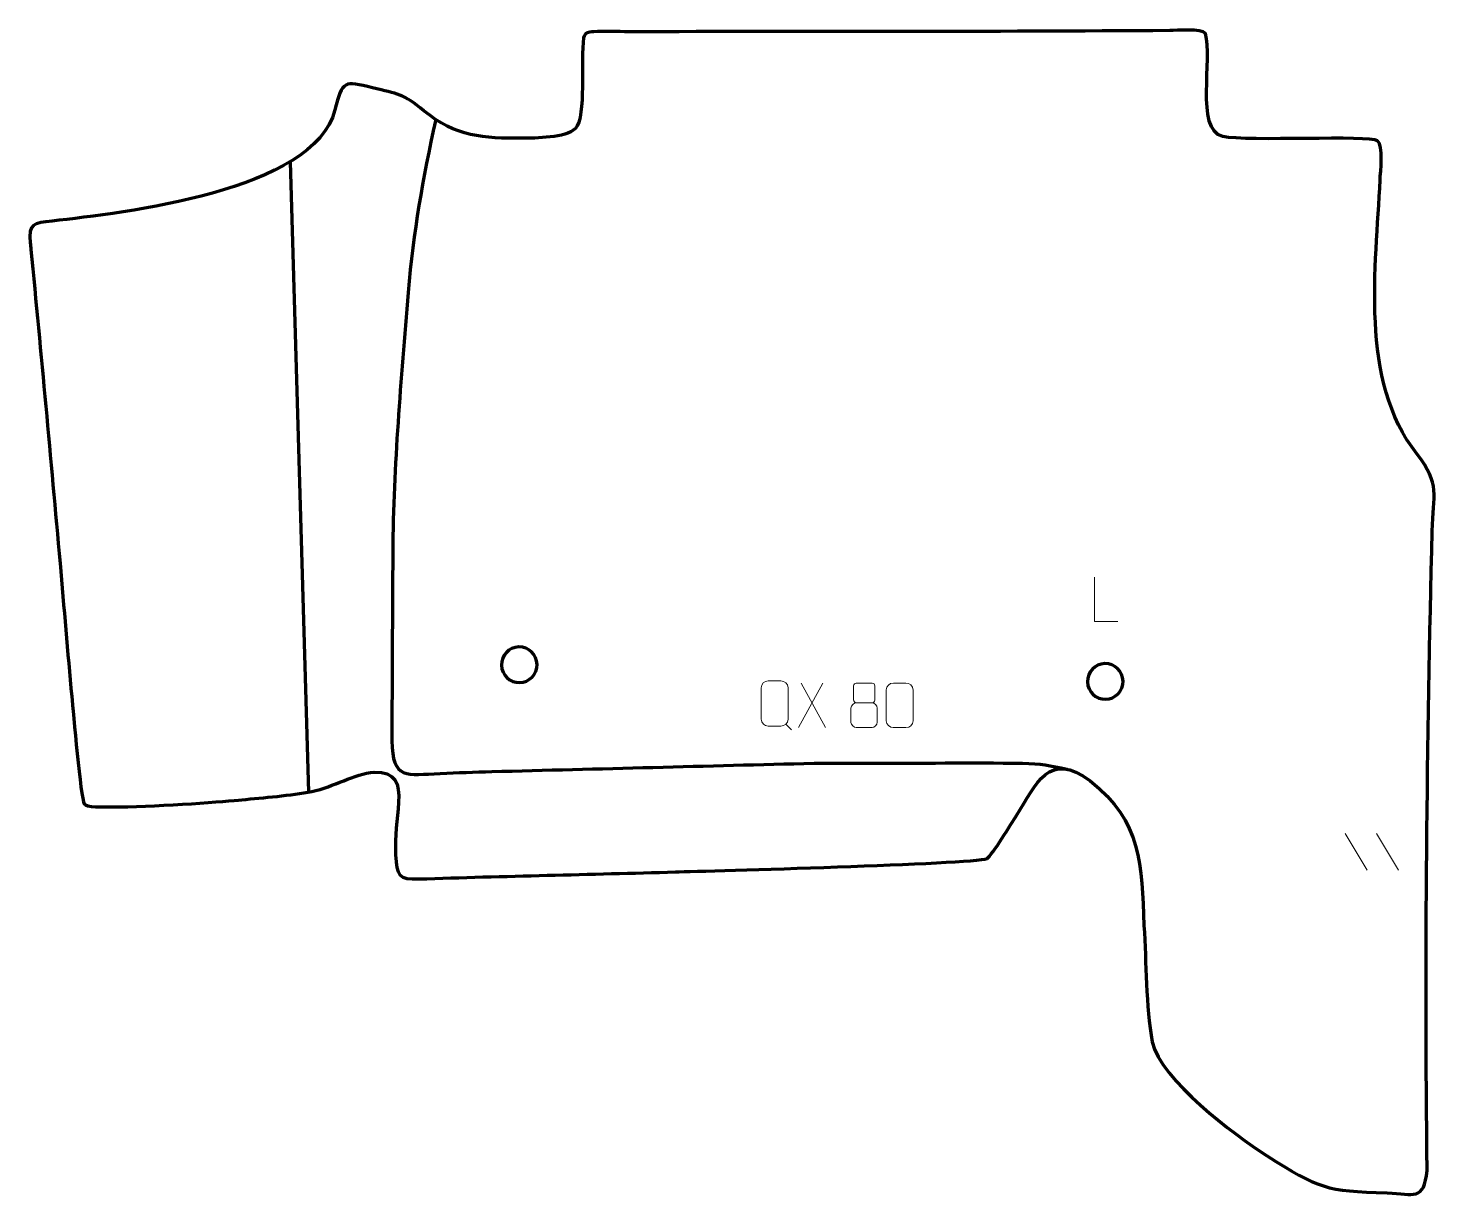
# Model space of a CAD drawing. Header units: millimetres. Extents: x -803 to -10, y 51 to 710.
import ezdxf

# ---------------------------------------------------------------- set-up
doc = ezdxf.new("R2010")
doc.units = ezdxf.units.MM
doc.header["$MEASUREMENT"] = 0
doc.layers.add('layer 2', color=7, linetype='Continuous')
doc.layers.add('layer 3', color=7, linetype='Continuous')

msp = doc.modelspace()

# ---------------------------------------------------------------- linework, layer by layer
at = {"layer": 'layer 2', "color": 142, "lineweight": 158}
msp.add_open_spline([(-574.3128, 659.1658), (-581.6597, 625.3626), (-586.9358, 596.5811), (-589.7625, 561.961), (-589.7625, 561.961), (-593.8295, 512.4664), (-598.1175, 465.6576), (-598.4178, 415.8149), (-598.4178, 415.8149), (-598.6299, 380.5999), (-598.906, 345.3877), (-598.8986, 310.1716), (-598.8986, 310.1716), (-598.8652, 288.1755), (-590.6577, 290.992), (-571.7472, 291.8535), (-571.7472, 291.8535), (-562.1044, 292.2929), (-552.4284, 292.5914), (-542.779, 292.8776), (-542.779, 292.8776), (-482.4554, 294.4273), (-422.1344, 296.0785), (-361.8096, 297.588), (-361.8096, 297.588), (-351.801, 297.5793), (-341.7925, 297.5706), (-331.784, 297.5619), (-331.784, 297.5619), (-302.8583, 297.537), (-273.5191, 297.9598), (-244.6592, 297.5484), (-244.6592, 297.5484), (-234.5242, 297.4039), (-229.2845, 296.2638), (-219.5538, 294.1663)], degree=3, knots=[0, 0, 0, 0, 0.1, 0.1, 0.1, 0.1, 0.2, 0.2, 0.2, 0.2, 0.3, 0.3, 0.3, 0.3, 0.4, 0.4, 0.4, 0.4, 0.5, 0.5, 0.5, 0.5, 0.6, 0.6, 0.6, 0.6, 0.7, 0.7, 0.7, 0.7, 0.8, 0.8, 0.8, 0.8, 1, 1, 1, 1], dxfattribs=at)
msp.add_open_spline([(-656.0443, 635.4735), (-656.0443, 635.4735), (-645.711, 281.377), (-645.711, 281.377)], degree=3, dxfattribs=at)
at = {"layer": 'layer 2', "color": 250, "lineweight": 9}
for points, knots in [([(-191.248, 377.1999), (-191.248, 377.1999), (-204.1971, 377.1999), (-204.1971, 377.1999), (-204.1971, 377.1999), (-204.1971, 377.1999), (-204.1971, 402.1535), (-204.1971, 402.1535)], [0, 0, 0, 0, 0.33333333, 0.33333333, 0.33333333, 0.33333333, 1, 1, 1, 1]), ([(-387.5383, 343.8066), (-385.1705, 343.8066), (-382.8025, 343.8066), (-380.4345, 343.8066), (-380.4345, 343.8066), (-378.4527, 343.8428), (-376.4254, 342.3243), (-376.3983, 339.8427), (-376.3983, 339.8427), (-376.3986, 333.9921), (-376.3986, 328.1412), (-376.3983, 322.2898), (-376.3983, 322.2898), (-376.5405, 319.9245), (-378.248, 318.4182), (-380.4345, 318.4072), (-380.4345, 318.4072), (-382.8085, 318.4077), (-385.1823, 318.4077), (-387.5558, 318.4072), (-387.5558, 318.4072), (-389.5157, 318.3), (-391.5235, 320.2185), (-391.512, 322.2722), (-391.512, 322.2722), (-391.5117, 328.1462), (-391.5117, 334.02), (-391.512, 339.8934), (-391.512, 339.8934), (-391.5077, 342.07), (-389.7295, 343.8203), (-387.5383, 343.8066)], [0, 0, 0, 0, 0.11111111, 0.11111111, 0.11111111, 0.11111111, 0.22222222, 0.22222222, 0.22222222, 0.22222222, 0.33333333, 0.33333333, 0.33333333, 0.33333333, 0.44444444, 0.44444444, 0.44444444, 0.44444444, 0.55555556, 0.55555556, 0.55555556, 0.55555556, 0.66666667, 0.66666667, 0.66666667, 0.66666667, 0.77777778, 0.77777778, 0.77777778, 0.77777778, 1, 1, 1, 1]), ([(-339.6358, 341.0926), (-339.6358, 338.8796), (-339.6358, 335.1973), (-339.6358, 332.984), (-339.6358, 332.984), (-339.6208, 332.4766), (-338.8134, 331.5452), (-338.1133, 331.5464), (-338.1133, 331.5464), (-335.1434, 331.5466), (-332.1732, 331.4617), (-329.2028, 331.4614), (-329.2028, 331.4614), (-328.4057, 331.4656), (-327.685, 332.2559), (-327.6876, 332.9766), (-327.6876, 332.9766), (-327.6879, 335.1926), (-327.6879, 338.8773), (-327.6876, 341.0926), (-327.6876, 341.0926), (-327.7061, 341.8034), (-328.3175, 342.5638), (-329.1514, 342.5564), (-329.1514, 342.5564), (-332.1685, 342.5561), (-335.1854, 342.5561), (-338.202, 342.5564), (-338.202, 342.5564), (-338.8284, 342.564), (-339.6525, 341.853), (-339.6358, 341.0926)], [0, 0, 0, 0, 0.11111111, 0.11111111, 0.11111111, 0.11111111, 0.22222222, 0.22222222, 0.22222222, 0.22222222, 0.33333333, 0.33333333, 0.33333333, 0.33333333, 0.44444444, 0.44444444, 0.44444444, 0.44444444, 0.55555556, 0.55555556, 0.55555556, 0.55555556, 0.66666667, 0.66666667, 0.66666667, 0.66666667, 0.77777778, 0.77777778, 0.77777778, 0.77777778, 1, 1, 1, 1]), ([(-317.2631, 342.581), (-314.897, 342.581), (-312.5305, 342.581), (-310.164, 342.581), (-310.164, 342.581), (-308.1835, 342.6166), (-306.1575, 341.1223), (-306.1304, 338.6802), (-306.1304, 338.6802), (-306.1308, 332.9228), (-306.1308, 327.165), (-306.1304, 321.4068), (-306.1304, 321.4068), (-306.2725, 319.0792), (-307.9789, 317.5969), (-310.164, 317.5861), (-310.164, 317.5861), (-312.5364, 317.5865), (-314.9088, 317.5865), (-317.2808, 317.5861), (-317.2808, 317.5861), (-319.2393, 317.4805), (-321.2457, 319.3684), (-321.2343, 321.3894), (-321.2343, 321.3894), (-321.2339, 327.17), (-321.2339, 332.9503), (-321.2343, 338.7301), (-321.2343, 338.7301), (-321.23, 340.8721), (-319.4529, 342.5946), (-317.2631, 342.581)], [0, 0, 0, 0, 0.11111111, 0.11111111, 0.11111111, 0.11111111, 0.22222222, 0.22222222, 0.22222222, 0.22222222, 0.33333333, 0.33333333, 0.33333333, 0.33333333, 0.44444444, 0.44444444, 0.44444444, 0.44444444, 0.55555556, 0.55555556, 0.55555556, 0.55555556, 0.66666667, 0.66666667, 0.66666667, 0.66666667, 0.77777778, 0.77777778, 0.77777778, 0.77777778, 1, 1, 1, 1]), ([(-341.0946, 328.5744), (-341.0946, 325.4036), (-341.0946, 323.7015), (-341.0946, 320.5301), (-341.0946, 320.5301), (-341.1031, 319.3082), (-339.4052, 317.6155), (-338.1526, 317.607), (-338.1526, 317.607), (-335.1695, 317.6073), (-332.1862, 317.6073), (-329.2028, 317.607), (-329.2028, 317.607), (-327.8795, 317.6187), (-326.2591, 319.2403), (-326.2702, 320.5395), (-326.2702, 320.5395), (-326.2705, 323.7077), (-326.2705, 325.4065), (-326.2702, 328.5744), (-326.2702, 328.5744), (-326.3399, 329.9548), (-327.9177, 331.5334), (-329.2231, 331.5273), (-329.2231, 331.5273), (-332.1997, 331.527), (-335.1763, 331.527), (-338.1526, 331.5273), (-338.1526, 331.5273), (-339.2321, 331.5337), (-341.0784, 329.9548), (-341.0946, 328.5744)], [0, 0, 0, 0, 0.11111111, 0.11111111, 0.11111111, 0.11111111, 0.22222222, 0.22222222, 0.22222222, 0.22222222, 0.33333333, 0.33333333, 0.33333333, 0.33333333, 0.44444444, 0.44444444, 0.44444444, 0.44444444, 0.55555556, 0.55555556, 0.55555556, 0.55555556, 0.66666667, 0.66666667, 0.66666667, 0.66666667, 0.77777778, 0.77777778, 0.77777778, 0.77777778, 1, 1, 1, 1])]:
    msp.add_open_spline(points, degree=3, knots=knots, dxfattribs=at)
at = {"layer": 'layer 2', "color": 142, "lineweight": 200}
for points in [[(-527.1586, 342.8616), (-532.6801, 342.7389), (-537.2556, 347.1156), (-537.3783, 352.637), (-537.3783, 352.637), (-537.5009, 358.1585), (-533.1243, 362.734), (-527.6028, 362.8567), (-527.6028, 362.8567), (-522.0813, 362.9793), (-517.5059, 358.6027), (-517.3832, 353.0812), (-517.3832, 353.0812), (-517.2605, 347.5598), (-521.6371, 342.9843), (-527.1586, 342.8616)], [(-197.992, 333.5015), (-203.5135, 333.3788), (-208.089, 337.7555), (-208.2117, 343.2769), (-208.2117, 343.2769), (-208.3343, 348.7984), (-203.9577, 353.3739), (-198.4362, 353.4965), (-198.4362, 353.4965), (-192.9148, 353.6192), (-188.3393, 349.2426), (-188.2166, 343.7211), (-188.2166, 343.7211), (-188.0939, 338.1997), (-192.4706, 333.6241), (-197.992, 333.5015)]]:
    msp.add_open_spline(points, degree=3, knots=[0, 0, 0, 0, 0.2, 0.2, 0.2, 0.2, 0.4, 0.4, 0.4, 0.4, 0.6, 0.6, 0.6, 0.6, 1, 1, 1, 1], dxfattribs=at)
at = {"layer": 'layer 2', "color": 250, "lineweight": 9}
for points in [[(-356.8121, 342.5296), (-356.8121, 342.5296), (-370.5527, 317.6338), (-370.5527, 317.6338)], [(-369.0981, 342.5296), (-369.0981, 342.5296), (-355.3575, 317.5761), (-355.3575, 317.5761)], [(-377.6082, 319.5052), (-377.6082, 319.5052), (-374.398, 316.2983), (-374.398, 316.2983)], [(-63.5455, 258.1151), (-63.5455, 258.1151), (-51.1812, 237.5708), (-51.1812, 237.5708)], [(-45.8156, 258.1151), (-45.8156, 258.1151), (-33.4513, 237.5708), (-33.4513, 237.5708)]]:
    msp.add_open_spline(points, degree=3, dxfattribs=at)
at = {"layer": 'layer 3', "color": 242, "lineweight": 158}
msp.add_open_spline([(-495.8472, 654.0481), (-489.5611, 661.2602), (-493.1021, 692.1988), (-491.2465, 705.0925), (-491.2465, 705.0925), (-490.3802, 708.0862), (-488.7378, 708.2723), (-485.5896, 708.5284), (-485.5896, 708.5284), (-480.3976, 708.9509), (-471.6924, 708.4665), (-466.034, 708.4787), (-466.034, 708.4787), (-364.7567, 708.6947), (-263.3002, 708.3807), (-162.0465, 709.1508), (-162.0465, 709.1508), (-158.2397, 709.1798), (-144.0279, 710.4548), (-142.0094, 707.5033), (-142.0094, 707.5033), (-137.5596, 693.4097), (-147.9306, 653.899), (-132.2624, 649.6333), (-132.2624, 649.6333), (-118.246, 646.6626), (-49.7847, 650.4883), (-45.2475, 647.1947), (-45.2475, 647.1947), (-41.8294, 644.7136), (-43.6809, 629.7642), (-43.8471, 625.2125), (-43.8471, 625.2125), (-46.0703, 576.3376), (-55.6382, 512.4585), (-23.1827, 471.3132), (-23.1827, 471.3132), (-9.7791, 453.9244), (-14.0019, 448.6734), (-14.6065, 427.9607), (-14.6065, 427.9607), (-17.5366, 309.8168), (-18.8305, 187.1812), (-17.4583, 68.92), (-17.4583, 68.92), (-19.2138, 51.2043), (-24.668, 55.6197), (-39.8123, 56.1256), (-39.8123, 56.1256), (-74.7144, 57.2032), (-78.0129, 58.5379), (-107.7304, 77.1697), (-107.7304, 77.1697), (-125.8677, 89.1547), (-167.0979, 119.6167), (-171.8219, 140.978), (-171.8219, 140.978), (-175.4682, 161.3802), (-175.1429, 185.3774), (-176.4677, 206.4254), (-176.4677, 206.4254), (-177.9354, 240.2792), (-177.5875, 264.7861), (-206.7819, 287.6957), (-206.7819, 287.6957), (-229.763, 304.881), (-236.7279, 286.2252), (-248.1023, 268.2521), (-248.1023, 268.2521), (-250.7952, 264.0123), (-261.7423, 245.9328), (-264.597, 243.972), (-264.597, 243.972), (-273.3593, 240.942), (-421.663, 237.0378), (-439.5508, 236.51), (-439.5508, 236.51), (-487.6579, 235.1007), (-535.7348, 234.1482), (-583.8419, 232.5546), (-583.8419, 232.5546), (-595.1627, 232.1797), (-596.3165, 234.4263), (-596.8532, 246.1678), (-596.8532, 246.1678), (-597.2563, 257.2274), (-595.9269, 265.0589), (-595.1733, 275.6972), (-595.1733, 275.6972), (-594.4295, 286.1976), (-596.9292, 292.9816), (-608.8787, 292.5035), (-608.8787, 292.5035), (-620.2155, 291.6597), (-631.5547, 284.2859), (-643.869, 281.72), (-643.869, 281.72), (-655.6154, 279.4445), (-671.2096, 278.202), (-683.2203, 277.0191), (-683.2203, 277.0191), (-691.0884, 276.2443), (-728.1331, 273.2732), (-751.8194, 273.085), (-751.8194, 273.085), (-762.5429, 272.9998), (-770.5124, 272.7481), (-771.8244, 274.8137), (-771.8244, 274.8137), (-773.6437, 277.6778), (-778.004, 327.0258), (-778.7569, 334.9985), (-778.7569, 334.9985), (-781.1135, 359.9543), (-783.1173, 384.9436), (-785.3548, 409.9105), (-785.3548, 409.9105), (-790.6375, 468.7075), (-795.9549, 527.499), (-801.7055, 586.2525), (-801.7055, 586.2525), (-801.8232, 587.4544), (-801.9427, 588.6558), (-802.0658, 589.8572), (-802.0658, 589.8572), (-803.1963, 600.8134), (-800.1257, 601.045), (-789.7454, 602.1445), (-789.7454, 602.1445), (-750.0565, 606.6933), (-642.4801, 618.6345), (-630.9091, 664.6163), (-630.9091, 664.6163), (-626.7626, 681.0935), (-625.8367, 681.0164), (-609.8261, 676.9742), (-609.8261, 676.9742), (-595.8002, 673.5778), (-592.4252, 673.7379), (-580.9449, 664.1261), (-580.9449, 664.1261), (-563.4148, 649.4491), (-547.3404, 648.4816), (-525.6012, 648.6752), (-525.6012, 648.6752), (-518.1507, 648.7415), (-501.4534, 648.7463), (-495.8472, 654.0481)], degree=3, knots=[0, 0, 0, 0, 0.02631579, 0.02631579, 0.02631579, 0.02631579, 0.05263158, 0.05263158, 0.05263158, 0.05263158, 0.07894737, 0.07894737, 0.07894737, 0.07894737, 0.10526316, 0.10526316, 0.10526316, 0.10526316, 0.13157895, 0.13157895, 0.13157895, 0.13157895, 0.15789474, 0.15789474, 0.15789474, 0.15789474, 0.18421053, 0.18421053, 0.18421053, 0.18421053, 0.21052632, 0.21052632, 0.21052632, 0.21052632, 0.23684211, 0.23684211, 0.23684211, 0.23684211, 0.26315789, 0.26315789, 0.26315789, 0.26315789, 0.28947368, 0.28947368, 0.28947368, 0.28947368, 0.31578947, 0.31578947, 0.31578947, 0.31578947, 0.34210526, 0.34210526, 0.34210526, 0.34210526, 0.36842105, 0.36842105, 0.36842105, 0.36842105, 0.39473684, 0.39473684, 0.39473684, 0.39473684, 0.42105263, 0.42105263, 0.42105263, 0.42105263, 0.44736842, 0.44736842, 0.44736842, 0.44736842, 0.47368421, 0.47368421, 0.47368421, 0.47368421, 0.5, 0.5, 0.5, 0.5, 0.52631579, 0.52631579, 0.52631579, 0.52631579, 0.55263158, 0.55263158, 0.55263158, 0.55263158, 0.57894737, 0.57894737, 0.57894737, 0.57894737, 0.60526316, 0.60526316, 0.60526316, 0.60526316, 0.63157895, 0.63157895, 0.63157895, 0.63157895, 0.65789474, 0.65789474, 0.65789474, 0.65789474, 0.68421053, 0.68421053, 0.68421053, 0.68421053, 0.71052632, 0.71052632, 0.71052632, 0.71052632, 0.73684211, 0.73684211, 0.73684211, 0.73684211, 0.76315789, 0.76315789, 0.76315789, 0.76315789, 0.78947368, 0.78947368, 0.78947368, 0.78947368, 0.81578947, 0.81578947, 0.81578947, 0.81578947, 0.84210526, 0.84210526, 0.84210526, 0.84210526, 0.86842105, 0.86842105, 0.86842105, 0.86842105, 0.89473684, 0.89473684, 0.89473684, 0.89473684, 0.92105263, 0.92105263, 0.92105263, 0.92105263, 0.94736842, 0.94736842, 0.94736842, 0.94736842, 1, 1, 1, 1], dxfattribs=at)

doc.saveas('drawing.dxf')
